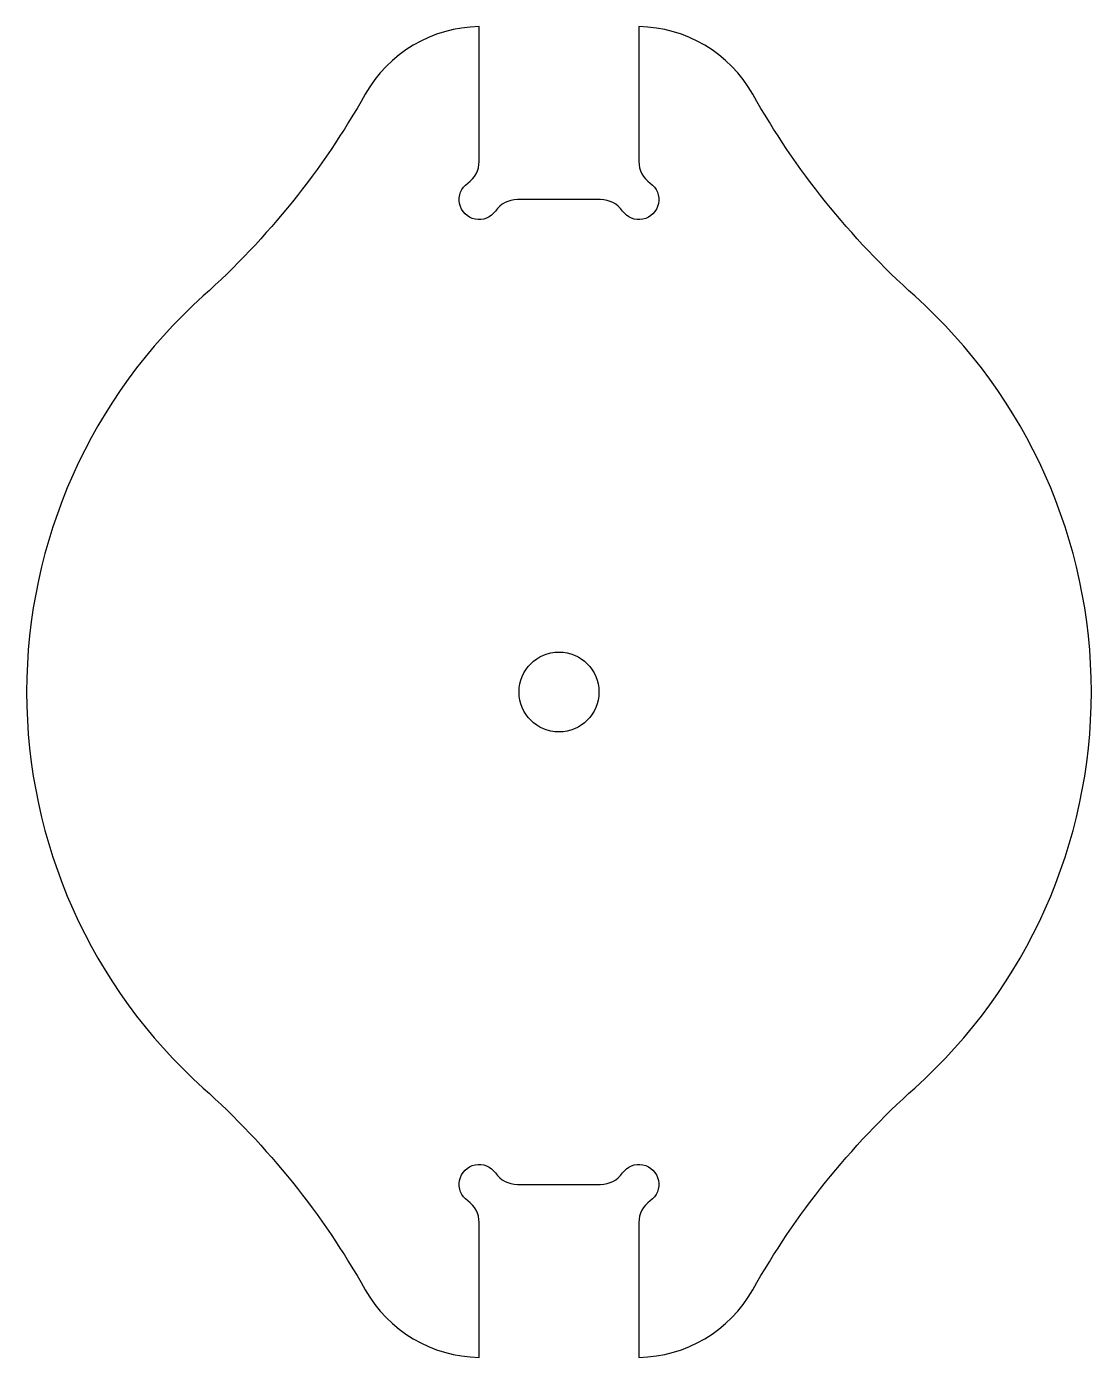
# Model space of a CAD drawing. Header units: millimetres. Extents: x -20 to 20, y -25 to 25.
import ezdxf

# ---------------------------------------------------------------- set-up
doc = ezdxf.new("R2010")
doc.units = ezdxf.units.MM

msp = doc.modelspace()

# ---------------------------------------------------------------- linework, layer by layer
msp.add_lwpolyline([(-3, 25, 0.266566), (-7.28, 22.458, -0.08151), (-13.362, 14.881, 0.44604), (-13.362, -14.881, -0.08151), (-7.28, -22.458, 0.266566), (-3, -25), (-3, -19.936, 0.245393), (-3.429, -19.115, -1.194929), (-2.385, -18.071, 0.245393), (-1.564, -18.5), (1.564, -18.5, 0.245393), (2.385, -18.071, -1.194929), (3.429, -19.115, 0.245393), (3, -19.936), (3, -25, 0.266566), (7.28, -22.458, -0.08151), (13.362, -14.881, 0.44604), (13.362, 14.881, -0.08151), (7.28, 22.458, 0.266566), (3, 25), (3, 19.936, 0.245393), (3.429, 19.115, -1.194929), (2.385, 18.071, 0.245393), (1.564, 18.5), (-1.564, 18.5, 0.245393), (-2.385, 18.071, -1.194929), (-3.429, 19.115, 0.245393), (-3, 19.936)], format="xyb", close=True)
msp.add_circle((0, 0), 1.5)

doc.saveas('drawing.dxf')
